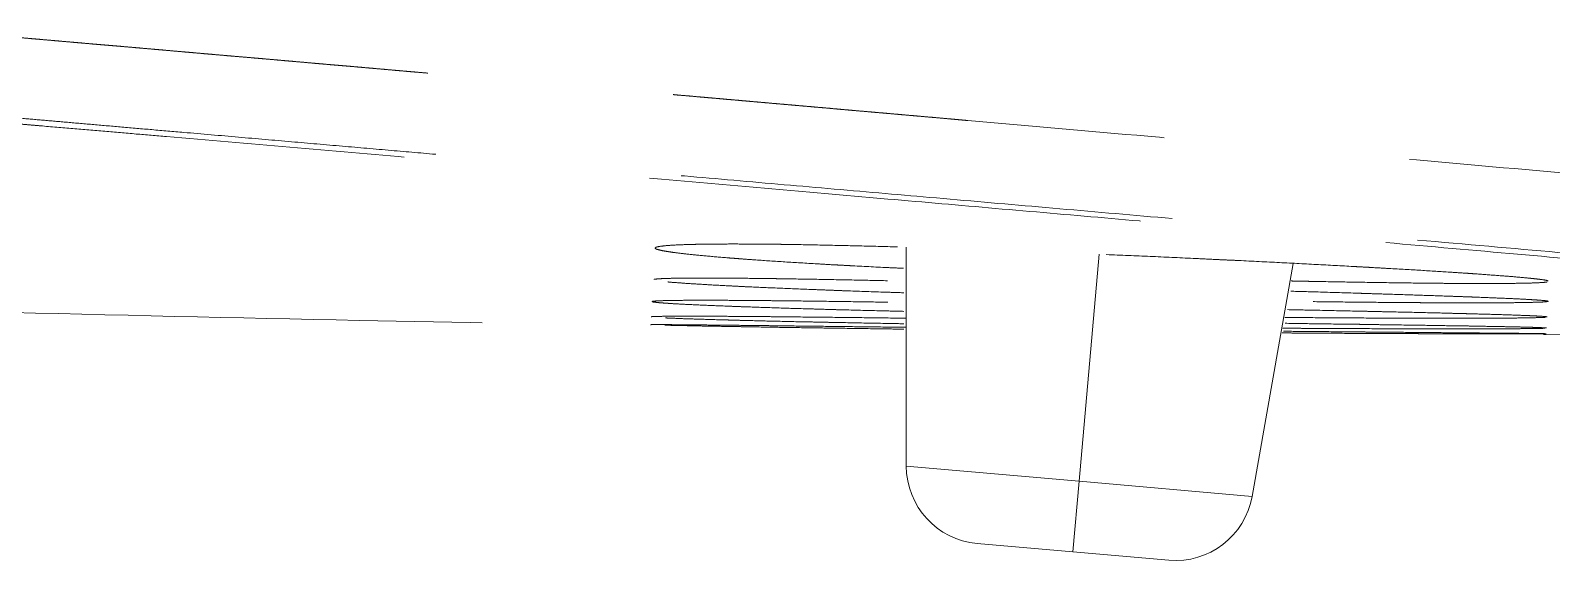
# Model space of a CAD drawing. Header units: millimetres. Extents: x 2433 to 4809, y -10272 to -6912.
# Drawn here: x 4026.6 to 4046.2, y -8266.52 to -8259.7 of the extents above; entities that cross this region are included whole.
import ezdxf

# ---------------------------------------------------------------- set-up
doc = ezdxf.new("R2010")
doc.units = ezdxf.units.MM
doc.linetypes.add('HIDDEN', pattern=[9.525, 6.35, -3.175])
doc.linetypes.add('HIDDEN2', pattern=[4.7625, 3.175, -1.5875])
doc.layers.add('HIDDEN', color=252, linetype='HIDDEN2', lineweight=13)

msp = doc.modelspace()

# ---------------------------------------------------------------- linework, layer by layer
at = {"layer": 'HIDDEN', "linetype": 'HIDDEN', "lineweight": 18, "extrusion": (-1, -2.22045e-16, 0)}
for p, q in [((4037.889, -8262.487), (4037.889, -8265.304)), ((4040.117, -8265.499), (4040.373, -8262.577)), ((4042.345, -8265.694), (4042.874, -8262.695)), ((4040.117, -8265.499), (4037.889, -8265.304)), ((4040.037, -8266.408), (4040.117, -8265.499)), ((4040.117, -8265.499), (4042.345, -8265.694)), ((4040.037, -8266.408), (4038.802, -8266.3)), ((4040.037, -8266.408), (4041.273, -8266.516))]:
    msp.add_line(p, q, dxfattribs=at)
at = {"layer": 'HIDDEN', "linetype": 'HIDDEN', "lineweight": 18}
for centre, start, end in [((4038.889, -8265.304), 180, 265), ((4041.36, -8265.52), 265, 350)]:
    msp.add_arc(centre, 1, start, end, dxfattribs=at)
for points, knots in [([(4025.397, -8259.696), (4025.431, -8259.699), (4025.5, -8259.705), (4025.603, -8259.714), (4025.706, -8259.723), (4025.809, -8259.732), (4025.912, -8259.741), (4026.015, -8259.75), (4026.118, -8259.758), (4026.221, -8259.767), (4026.324, -8259.776), (4026.427, -8259.785), (4026.531, -8259.794), (4026.634, -8259.803), (4026.737, -8259.812), (4026.84, -8259.821), (4026.943, -8259.83), (4027.046, -8259.839), (4027.149, -8259.848), (4027.252, -8259.857), (4027.355, -8259.866), (4027.458, -8259.875), (4027.561, -8259.884), (4027.664, -8259.892), (4027.768, -8259.901), (4027.871, -8259.91), (4027.974, -8259.919), (4028.077, -8259.928), (4028.18, -8259.937), (4028.283, -8259.946), (4028.386, -8259.955), (4028.488, -8259.964), (4028.591, -8259.973), (4028.694, -8259.982), (4028.797, -8259.991), (4028.9, -8260), (4029.003, -8260.009), (4029.106, -8260.018), (4029.208, -8260.027), (4029.311, -8260.035), (4029.414, -8260.044), (4029.516, -8260.053), (4029.619, -8260.062), (4029.722, -8260.071), (4029.824, -8260.08), (4029.927, -8260.089), (4030.029, -8260.098), (4030.132, -8260.107), (4030.234, -8260.116), (4030.337, -8260.125), (4030.439, -8260.134), (4030.541, -8260.143), (4030.644, -8260.151), (4030.746, -8260.16), (4030.848, -8260.169), (4030.95, -8260.178), (4031.052, -8260.187), (4031.154, -8260.196), (4031.256, -8260.205), (4031.358, -8260.214), (4031.46, -8260.223), (4031.562, -8260.232), (4031.664, -8260.24), (4031.765, -8260.249), (4031.867, -8260.258), (4031.969, -8260.267), (4032.07, -8260.276), (4032.172, -8260.285), (4032.273, -8260.294), (4032.375, -8260.302), (4032.476, -8260.311), (4032.577, -8260.32), (4032.678, -8260.329), (4032.779, -8260.338), (4032.88, -8260.347), (4032.981, -8260.355), (4033.082, -8260.364), (4033.183, -8260.373), (4033.284, -8260.382), (4033.384, -8260.391), (4033.485, -8260.399), (4033.586, -8260.408), (4033.686, -8260.417), (4033.786, -8260.426), (4033.887, -8260.435), (4033.987, -8260.443), (4034.087, -8260.452), (4034.187, -8260.461), (4034.287, -8260.47), (4034.387, -8260.478), (4034.487, -8260.487), (4034.586, -8260.496), (4034.686, -8260.505), (4034.786, -8260.513), (4034.885, -8260.522), (4034.984, -8260.531), (4035.084, -8260.539), (4035.183, -8260.548), (4035.282, -8260.557), (4035.381, -8260.565), (4035.48, -8260.574), (4035.578, -8260.583), (4035.677, -8260.591), (4035.776, -8260.6), (4035.874, -8260.609), (4035.973, -8260.617), (4036.071, -8260.626), (4036.169, -8260.635), (4036.267, -8260.643), (4036.365, -8260.652), (4036.463, -8260.66), (4036.561, -8260.669), (4036.658, -8260.677), (4036.756, -8260.686), (4036.853, -8260.694), (4036.95, -8260.703), (4037.047, -8260.712), (4037.145, -8260.72), (4037.241, -8260.729), (4037.338, -8260.737), (4037.435, -8260.746), (4037.532, -8260.754), (4037.628, -8260.762), (4037.724, -8260.771), (4037.821, -8260.779), (4037.917, -8260.788), (4038.013, -8260.796), (4038.109, -8260.805), (4038.204, -8260.813), (4038.3, -8260.821), (4038.395, -8260.83), (4038.491, -8260.838), (4038.586, -8260.847), (4039.436, -8260.921), (4041.042, -8261.062), (4043.351, -8261.265), (4045.623, -8261.466), (4047.834, -8261.662), (4049.95, -8261.849), (4052.017, -8262.033), (4054.052, -8262.215), (4056.037, -8262.393), (4057.431, -8262.52), (4058.338, -8262.603), (4058.854, -8262.65), (4059.321, -8262.694), (4059.74, -8262.733), (4060.006, -8262.758), (4060.155, -8262.772), (4060.204, -8262.776), (4060.252, -8262.781), (4060.299, -8262.785), (4060.345, -8262.79), (4060.39, -8262.794), (4060.435, -8262.798), (4060.478, -8262.803), (4060.521, -8262.807), (4060.563, -8262.811), (4060.603, -8262.815), (4060.643, -8262.819), (4060.682, -8262.822), (4060.72, -8262.826), (4060.757, -8262.83), (4060.793, -8262.833), (4060.828, -8262.837), (4060.862, -8262.84), (4060.895, -8262.843), (4060.927, -8262.847), (4060.958, -8262.85), (4060.988, -8262.853), (4061.017, -8262.856), (4061.046, -8262.859), (4061.073, -8262.862), (4061.099, -8262.864), (4061.125, -8262.867), (4061.149, -8262.87), (4061.172, -8262.872), (4061.195, -8262.875), (4061.216, -8262.877), (4061.236, -8262.879), (4061.256, -8262.881), (4061.274, -8262.883), (4061.286, -8262.885), (4061.291, -8262.885)], [0, 0, 0, 0, 0.001868, 0.003737, 0.005607, 0.007478, 0.009349, 0.011221, 0.013093, 0.014966, 0.01684, 0.018714, 0.02059, 0.022465, 0.024342, 0.026219, 0.028096, 0.029975, 0.031853, 0.033733, 0.035613, 0.037493, 0.039374, 0.041256, 0.043138, 0.045021, 0.046905, 0.048789, 0.050673, 0.052558, 0.054444, 0.05633, 0.058216, 0.060103, 0.061991, 0.063879, 0.065767, 0.067656, 0.069545, 0.071435, 0.073325, 0.075216, 0.077107, 0.078999, 0.080891, 0.082783, 0.084676, 0.086569, 0.088463, 0.090357, 0.092251, 0.094145, 0.096041, 0.097936, 0.099832, 0.101728, 0.103624, 0.105521, 0.107418, 0.109315, 0.111213, 0.113111, 0.115009, 0.116907, 0.118806, 0.120705, 0.122604, 0.124504, 0.126403, 0.128303, 0.130204, 0.132104, 0.134005, 0.135905, 0.137806, 0.139707, 0.141609, 0.14351, 0.145412, 0.147314, 0.149216, 0.151118, 0.15302, 0.154923, 0.156825, 0.158728, 0.16063, 0.162533, 0.164436, 0.166339, 0.168242, 0.170145, 0.172048, 0.173951, 0.175855, 0.177758, 0.179661, 0.181564, 0.183468, 0.185371, 0.187274, 0.189178, 0.191081, 0.192984, 0.194887, 0.19679, 0.198693, 0.200597, 0.202499, 0.204402, 0.206305, 0.208208, 0.210111, 0.212013, 0.213915, 0.215818, 0.21772, 0.219622, 0.221524, 0.223426, 0.225327, 0.227229, 0.22913, 0.231031, 0.232932, 0.234832, 0.236733, 0.238633, 0.240533, 0.242433, 0.244332, 0.246232, 0.248131, 0.250029, 0.297197, 0.345867, 0.395959, 0.447375, 0.499998, 0.553136, 0.612729, 0.678475, 0.749923, 0.775235, 0.800374, 0.825328, 0.850083, 0.874627, 0.878178, 0.881732, 0.885288, 0.888846, 0.892407, 0.89597, 0.899535, 0.903103, 0.906672, 0.910244, 0.913817, 0.917392, 0.92097, 0.924549, 0.928129, 0.931711, 0.935295, 0.938881, 0.942468, 0.946056, 0.949645, 0.953236, 0.956828, 0.960421, 0.964015, 0.96761, 0.971206, 0.974803, 0.978401, 0.981999, 0.985598, 0.989198, 0.992798, 0.996399, 1, 1, 1, 1]), ([(4025.091, -8260.783), (4025.124, -8260.786), (4025.191, -8260.792), (4025.293, -8260.801), (4025.397, -8260.81), (4025.505, -8260.819), (4025.615, -8260.828), (4025.728, -8260.838), (4025.844, -8260.848), (4025.962, -8260.858), (4026.084, -8260.868), (4026.208, -8260.879), (4026.335, -8260.89), (4026.464, -8260.901), (4026.597, -8260.912), (4026.826, -8260.932), (4027.148, -8260.959), (4027.558, -8260.994), (4027.96, -8261.029), (4028.757, -8261.097), (4029.954, -8261.2), (4032.028, -8261.378), (4034.625, -8261.603), (4037.11, -8261.819), (4039.059, -8261.989), (4040.467, -8262.111), (4041.891, -8262.236), (4043.428, -8262.371), (4045.045, -8262.513), (4046.707, -8262.659), (4048.191, -8262.79), (4049.521, -8262.908), (4050.718, -8263.014), (4051.882, -8263.118), (4052.983, -8263.217), (4053.998, -8263.308), (4054.912, -8263.391), (4055.73, -8263.465), (4056.403, -8263.527), (4056.954, -8263.579), (4057.404, -8263.621), (4057.802, -8263.659), (4058.047, -8263.683), (4058.179, -8263.696), (4058.216, -8263.7), (4058.253, -8263.704), (4058.29, -8263.707), (4058.326, -8263.711), (4058.361, -8263.714), (4058.396, -8263.718), (4058.431, -8263.721), (4058.464, -8263.725), (4058.498, -8263.728), (4058.53, -8263.732), (4058.562, -8263.735), (4058.594, -8263.738), (4058.624, -8263.741), (4058.654, -8263.745), (4058.684, -8263.748), (4058.712, -8263.751), (4058.74, -8263.754), (4058.768, -8263.757), (4058.794, -8263.76), (4058.82, -8263.763), (4058.845, -8263.765), (4058.869, -8263.768), (4058.893, -8263.771), (4058.915, -8263.773), (4058.937, -8263.776), (4058.958, -8263.778), (4058.978, -8263.781), (4058.997, -8263.783), (4059.016, -8263.785), (4059.027, -8263.787), (4059.033, -8263.787)], [0, 0, 0, 0, 0.001901, 0.003856, 0.005866, 0.007929, 0.010046, 0.012218, 0.014443, 0.016722, 0.019056, 0.021443, 0.023885, 0.026381, 0.02893, 0.031534, 0.039629, 0.047565, 0.055342, 0.06296, 0.093921, 0.125357, 0.185465, 0.250033, 0.279563, 0.310272, 0.342163, 0.375237, 0.416513, 0.458099, 0.500005, 0.533967, 0.569101, 0.60541, 0.642901, 0.679508, 0.715547, 0.751022, 0.785939, 0.812928, 0.839733, 0.866359, 0.892808, 0.895957, 0.899128, 0.902318, 0.90553, 0.908761, 0.912014, 0.915286, 0.91858, 0.921893, 0.925228, 0.928583, 0.931958, 0.935354, 0.93877, 0.942207, 0.945665, 0.949143, 0.952642, 0.956161, 0.959701, 0.963261, 0.966842, 0.970444, 0.974066, 0.977709, 0.981373, 0.985057, 0.988762, 0.992487, 0.996233, 1, 1, 1, 1]), ([(4060.291, -8263.798), (4060.288, -8263.798), (4060.281, -8263.797), (4060.271, -8263.796), (4060.261, -8263.795), (4060.25, -8263.794), (4060.239, -8263.793), (4060.228, -8263.792), (4060.216, -8263.791), (4060.204, -8263.79), (4060.192, -8263.788), (4060.179, -8263.787), (4060.166, -8263.786), (4060.153, -8263.785), (4060.139, -8263.783), (4060.125, -8263.782), (4060.104, -8263.78), (4060.065, -8263.776), (4059.996, -8263.77), (4059.868, -8263.758), (4059.686, -8263.741), (4059.335, -8263.708), (4058.785, -8263.658), (4057.914, -8263.579), (4056.941, -8263.492), (4055.893, -8263.399), (4054.779, -8263.3), (4053.29, -8263.169), (4051.434, -8263.005), (4049.421, -8262.828), (4047.567, -8262.665), (4045.848, -8262.515), (4044.154, -8262.366), (4042.541, -8262.225), (4041.066, -8262.096), (4039.622, -8261.97), (4038.233, -8261.849), (4036.894, -8261.732), (4035.601, -8261.619), (4034.332, -8261.509), (4033.088, -8261.4), (4032.064, -8261.311), (4031.246, -8261.24), (4030.615, -8261.185), (4029.959, -8261.128), (4029.277, -8261.069), (4028.677, -8261.017), (4028.175, -8260.974), (4027.789, -8260.94), (4027.426, -8260.909), (4027.086, -8260.879), (4026.77, -8260.852), (4026.478, -8260.826), (4026.21, -8260.803), (4025.965, -8260.782), (4025.744, -8260.763), (4025.548, -8260.746), (4025.375, -8260.731), (4025.268, -8260.722), (4025.219, -8260.717)], [0, 0, 0, 0, 0.002061, 0.004121, 0.006182, 0.008242, 0.010302, 0.012361, 0.014421, 0.01648, 0.01854, 0.020599, 0.022658, 0.024717, 0.026775, 0.028834, 0.030767, 0.036203, 0.045144, 0.057587, 0.081404, 0.100454, 0.149965, 0.199826, 0.250047, 0.288914, 0.330648, 0.375251, 0.4405, 0.499992, 0.540869, 0.582578, 0.625123, 0.658519, 0.69046, 0.720947, 0.749979, 0.776607, 0.802426, 0.827436, 0.85164, 0.875036, 0.886613, 0.898628, 0.911081, 0.92397, 0.937296, 0.944991, 0.952236, 0.959032, 0.965378, 0.971276, 0.976725, 0.981726, 0.986278, 0.990381, 0.994036, 0.997242, 1, 1, 1, 1]), ([(4037.854, -8262.758), (4037.785, -8262.755), (4037.717, -8262.752), (4037.484, -8262.741), (4037.324, -8262.733), (4037.128, -8262.722), (4037.09, -8262.72), (4037.013, -8262.716), (4036.974, -8262.714), (4036.86, -8262.708), (4036.786, -8262.703), (4036.569, -8262.691), (4036.431, -8262.682), (4036.169, -8262.666), (4036.045, -8262.657), (4035.869, -8262.645), (4035.811, -8262.641), (4035.728, -8262.634), (4035.701, -8262.632), (4035.648, -8262.628), (4035.621, -8262.626), (4035.492, -8262.616), (4035.397, -8262.607), (4035.224, -8262.591), (4035.145, -8262.584), (4035.005, -8262.568), (4034.943, -8262.561), (4034.876, -8262.552), (4034.863, -8262.55), (4034.838, -8262.546), (4034.826, -8262.544), (4034.793, -8262.539), (4034.773, -8262.536), (4034.72, -8262.525), (4034.693, -8262.519), (4034.659, -8262.507), (4034.651, -8262.501), (4034.654, -8262.493), (4034.657, -8262.49), (4034.666, -8262.487), (4034.669, -8262.485), (4034.678, -8262.483), (4034.682, -8262.482), (4034.708, -8262.476), (4034.739, -8262.472), (4034.817, -8262.464), (4034.865, -8262.461), (4034.978, -8262.455), (4035.043, -8262.453), (4035.136, -8262.45), (4035.155, -8262.45), (4035.194, -8262.449), (4035.254, -8262.448), (4035.319, -8262.447), (4035.454, -8262.446), (4035.551, -8262.445), (4035.761, -8262.445), (4035.873, -8262.446), (4036.054, -8262.447), (4036.116, -8262.448), (4036.212, -8262.449), (4036.245, -8262.449), (4036.311, -8262.45), (4036.344, -8262.451), (4036.513, -8262.453), (4036.654, -8262.456), (4036.946, -8262.462), (4037.098, -8262.465), (4037.412, -8262.473), (4037.575, -8262.477), (4037.785, -8262.483), (4037.828, -8262.485), (4037.913, -8262.487), (4038.041, -8262.491), (4038.17, -8262.495), (4038.432, -8262.503), (4038.786, -8262.515), (4039.15, -8262.528), (4039.428, -8262.539), (4039.521, -8262.542), (4039.709, -8262.55), (4039.804, -8262.553), (4040.087, -8262.565), (4040.276, -8262.572), (4040.466, -8262.581)], [0, 0, 0, 0, 0.015012, 0.015012, 0.051493, 0.051493, 0.060613, 0.060613, 0.069734, 0.069734, 0.087974, 0.087974, 0.124455, 0.124455, 0.160936, 0.160936, 0.179177, 0.179177, 0.188297, 0.188297, 0.197417, 0.197417, 0.233898, 0.233898, 0.270379, 0.270379, 0.30686, 0.30686, 0.315981, 0.315981, 0.325101, 0.325101, 0.343341, 0.343341, 0.379822, 0.379822, 0.416303, 0.416303, 0.434544, 0.434544, 0.443664, 0.443664, 0.452784, 0.452784, 0.489265, 0.489265, 0.525746, 0.525746, 0.562228, 0.562228, 0.571348, 0.571348, 0.580468, 0.598709, 0.598709, 0.63519, 0.63519, 0.671671, 0.671671, 0.689911, 0.689911, 0.699031, 0.699031, 0.708152, 0.708152, 0.744633, 0.744633, 0.781114, 0.781114, 0.817595, 0.817595, 0.826715, 0.826715, 0.835835, 0.854076, 0.854076, 0.890557, 0.927038, 0.927038, 0.945278, 0.945278, 0.963519, 0.963519, 1, 1, 1, 1]), ([(4040.466, -8262.581), (4040.656, -8262.589), (4040.844, -8262.597), (4041.218, -8262.613), (4041.403, -8262.622), (4041.679, -8262.635), (4041.771, -8262.639), (4041.908, -8262.646), (4041.953, -8262.648), (4042.044, -8262.652), (4042.09, -8262.654), (4042.316, -8262.665), (4042.492, -8262.674), (4042.838, -8262.691), (4043.006, -8262.7), (4043.335, -8262.717), (4043.496, -8262.726), (4043.691, -8262.737), (4043.73, -8262.739), (4043.807, -8262.743), (4043.845, -8262.745), (4043.959, -8262.752), (4044.033, -8262.756), (4044.25, -8262.768), (4044.388, -8262.776), (4044.65, -8262.792), (4044.775, -8262.8), (4044.951, -8262.811), (4045.008, -8262.815), (4045.091, -8262.821), (4045.118, -8262.822), (4045.172, -8262.826), (4045.198, -8262.828), (4045.328, -8262.837), (4045.423, -8262.844), (4045.596, -8262.857), (4045.674, -8262.863), (4045.815, -8262.875), (4045.877, -8262.881), (4045.944, -8262.888), (4045.957, -8262.889), (4045.982, -8262.892), (4045.994, -8262.893), (4046.027, -8262.897), (4046.047, -8262.899), (4046.101, -8262.906), (4046.127, -8262.911), (4046.152, -8262.917), (4046.157, -8262.918), (4046.161, -8262.92)], [0, 0, 0, 0, 0.064916, 0.064916, 0.129832, 0.129832, 0.16229, 0.16229, 0.178519, 0.178519, 0.194748, 0.194748, 0.259664, 0.259664, 0.324581, 0.324581, 0.389497, 0.389497, 0.405726, 0.405726, 0.421955, 0.421955, 0.454413, 0.454413, 0.519329, 0.519329, 0.584245, 0.584245, 0.616703, 0.616703, 0.632932, 0.632932, 0.649161, 0.649161, 0.714077, 0.714077, 0.778993, 0.778993, 0.843909, 0.843909, 0.860138, 0.860138, 0.876367, 0.876367, 0.908825, 0.908825, 0.973742, 0.973742, 1, 1, 1, 1]), ([(4034.64, -8262.9), (4034.64, -8262.9), (4034.64, -8262.9), (4034.644, -8262.899), (4034.647, -8262.899), (4034.655, -8262.898), (4034.66, -8262.897), (4034.687, -8262.894), (4034.718, -8262.892), (4034.797, -8262.889), (4034.845, -8262.887), (4034.959, -8262.885), (4035.025, -8262.884), (4035.118, -8262.884), (4035.137, -8262.884), (4035.177, -8262.884), (4035.237, -8262.883), (4035.302, -8262.883), (4035.438, -8262.884), (4035.535, -8262.884), (4035.746, -8262.886), (4035.859, -8262.887), (4036.041, -8262.889), (4036.103, -8262.89), (4036.2, -8262.891), (4036.232, -8262.892), (4036.299, -8262.893), (4036.332, -8262.893), (4036.501, -8262.896), (4036.642, -8262.898), (4036.936, -8262.904), (4037.088, -8262.906), (4037.375, -8262.912), (4037.508, -8262.915), (4037.645, -8262.918)], [0, 0, 0, 0, 0.001163, 0.001163, 0.025356, 0.025356, 0.049549, 0.049549, 0.146321, 0.146321, 0.243094, 0.243094, 0.339866, 0.339866, 0.36406, 0.36406, 0.388253, 0.436639, 0.436639, 0.533411, 0.533411, 0.630184, 0.630184, 0.67857, 0.67857, 0.702763, 0.702763, 0.726956, 0.726956, 0.823729, 0.823729, 0.920501, 0.920501, 1, 1, 1, 1]), ([(4037.855, -8263.073), (4037.776, -8263.07), (4037.698, -8263.068), (4037.457, -8263.06), (4037.296, -8263.054), (4037.101, -8263.047), (4037.062, -8263.046), (4036.985, -8263.043), (4036.947, -8263.041), (4036.833, -8263.037), (4036.759, -8263.034), (4036.542, -8263.026), (4036.404, -8263.02), (4036.142, -8263.009), (4036.017, -8263.004), (4035.841, -8262.996), (4035.784, -8262.993), (4035.701, -8262.989), (4035.674, -8262.987), (4035.621, -8262.985), (4035.594, -8262.983), (4035.465, -8262.977), (4035.37, -8262.971), (4035.197, -8262.961), (4035.119, -8262.956), (4034.979, -8262.947), (4034.917, -8262.942), (4034.85, -8262.937), (4034.837, -8262.936), (4034.822, -8262.934), (4034.82, -8262.934), (4034.817, -8262.934)], [0, 0, 0, 0, 0.053285, 0.053285, 0.167265, 0.167265, 0.19576, 0.19576, 0.224255, 0.224255, 0.281245, 0.281245, 0.395224, 0.395224, 0.509204, 0.509204, 0.566194, 0.566194, 0.594688, 0.594688, 0.623183, 0.623183, 0.737163, 0.737163, 0.851143, 0.851143, 0.965122, 0.965122, 0.993617, 0.993617, 1, 1, 1, 1]), ([(4046.149, -8262.934), (4046.145, -8262.934), (4046.141, -8262.935), (4046.115, -8262.939), (4046.085, -8262.941), (4046.007, -8262.945), (4045.96, -8262.947), (4045.847, -8262.95), (4045.782, -8262.951), (4045.689, -8262.952), (4045.67, -8262.953), (4045.631, -8262.953), (4045.571, -8262.953), (4045.506, -8262.954), (4045.371, -8262.954), (4045.274, -8262.954), (4045.064, -8262.953), (4044.951, -8262.953), (4044.77, -8262.951), (4044.708, -8262.951), (4044.611, -8262.95), (4044.579, -8262.949), (4044.513, -8262.949), (4044.479, -8262.948), (4044.311, -8262.946), (4044.17, -8262.944), (4043.877, -8262.94), (4043.725, -8262.937), (4043.41, -8262.932), (4043.247, -8262.929), (4043.036, -8262.925), (4042.994, -8262.924), (4042.917, -8262.922), (4042.883, -8262.922), (4042.848, -8262.921)], [0, 0, 0, 0, 0.022034, 0.022034, 0.115602, 0.115602, 0.209169, 0.209169, 0.302736, 0.302736, 0.326128, 0.326128, 0.34952, 0.396304, 0.396304, 0.489871, 0.489871, 0.583438, 0.583438, 0.630222, 0.630222, 0.653614, 0.653614, 0.677006, 0.677006, 0.770573, 0.770573, 0.86414, 0.86414, 0.957708, 0.957708, 0.981099, 0.981099, 1, 1, 1, 1]), ([(4037.855, -8263.312), (4037.769, -8263.31), (4037.685, -8263.308), (4037.436, -8263.302), (4037.276, -8263.298), (4037.08, -8263.293), (4037.042, -8263.292), (4036.965, -8263.29), (4036.926, -8263.289), (4036.813, -8263.285), (4036.738, -8263.283), (4036.521, -8263.277), (4036.384, -8263.273), (4036.121, -8263.264), (4035.997, -8263.26), (4035.821, -8263.254), (4035.764, -8263.252), (4035.682, -8263.249), (4035.654, -8263.248), (4035.601, -8263.246), (4035.575, -8263.245), (4035.445, -8263.24), (4035.351, -8263.236), (4035.178, -8263.228), (4035.1, -8263.225), (4034.96, -8263.218), (4034.898, -8263.214), (4034.832, -8263.21), (4034.819, -8263.209), (4034.794, -8263.207), (4034.783, -8263.207), (4034.749, -8263.204), (4034.729, -8263.203), (4034.677, -8263.198), (4034.651, -8263.195), (4034.618, -8263.19), (4034.61, -8263.188), (4034.614, -8263.184), (4034.618, -8263.183), (4034.627, -8263.182), (4034.63, -8263.181), (4034.639, -8263.18), (4034.644, -8263.18), (4034.671, -8263.178), (4034.701, -8263.176), (4034.781, -8263.174), (4034.829, -8263.172), (4034.944, -8263.171), (4035.01, -8263.17), (4035.103, -8263.17), (4035.123, -8263.17), (4035.162, -8263.17), (4035.223, -8263.169), (4035.288, -8263.169), (4035.424, -8263.17), (4035.522, -8263.17), (4035.734, -8263.171), (4035.847, -8263.172), (4036.029, -8263.174), (4036.091, -8263.174), (4036.188, -8263.175), (4036.221, -8263.175), (4036.287, -8263.176), (4036.321, -8263.176), (4036.49, -8263.178), (4036.631, -8263.18), (4036.925, -8263.184), (4037.077, -8263.186), (4037.37, -8263.19), (4037.508, -8263.192), (4037.65, -8263.195)], [0, 0, 0, 0, 0.022762, 0.022762, 0.067482, 0.067482, 0.078662, 0.078662, 0.089842, 0.089842, 0.112202, 0.112202, 0.156921, 0.156921, 0.201641, 0.201641, 0.224001, 0.224001, 0.235181, 0.235181, 0.246361, 0.246361, 0.291081, 0.291081, 0.3358, 0.3358, 0.38052, 0.38052, 0.3917, 0.3917, 0.40288, 0.40288, 0.42524, 0.42524, 0.46996, 0.46996, 0.514679, 0.514679, 0.537039, 0.537039, 0.548219, 0.548219, 0.559399, 0.559399, 0.604119, 0.604119, 0.648838, 0.648838, 0.693558, 0.693558, 0.704738, 0.704738, 0.715918, 0.738278, 0.738278, 0.782998, 0.782998, 0.827717, 0.827717, 0.850077, 0.850077, 0.861257, 0.861257, 0.872437, 0.872437, 0.917157, 0.917157, 0.961876, 0.961876, 1, 1, 1, 1]), ([(4042.843, -8263.053), (4042.952, -8263.056), (4043.06, -8263.059), (4043.33, -8263.067), (4043.491, -8263.072), (4043.686, -8263.078), (4043.725, -8263.079), (4043.802, -8263.082), (4043.84, -8263.083), (4043.954, -8263.087), (4044.028, -8263.089), (4044.245, -8263.096), (4044.383, -8263.1), (4044.646, -8263.109), (4044.77, -8263.113), (4044.946, -8263.119), (4045.003, -8263.121), (4045.086, -8263.124), (4045.114, -8263.125), (4045.167, -8263.127), (4045.194, -8263.128), (4045.323, -8263.133), (4045.418, -8263.137), (4045.591, -8263.144), (4045.669, -8263.147), (4045.809, -8263.154), (4045.871, -8263.157), (4045.938, -8263.161), (4045.951, -8263.162), (4045.976, -8263.163), (4045.987, -8263.164), (4046.021, -8263.166), (4046.041, -8263.168), (4046.094, -8263.172), (4046.12, -8263.174), (4046.154, -8263.179), (4046.161, -8263.181), (4046.159, -8263.185), (4046.154, -8263.186), (4046.143, -8263.187), (4046.135, -8263.188), (4046.13, -8263.189), (4046.104, -8263.191), (4046.073, -8263.193), (4045.994, -8263.195), (4045.946, -8263.197), (4045.832, -8263.199), (4045.766, -8263.2), (4045.673, -8263.201), (4045.654, -8263.201), (4045.614, -8263.201), (4045.553, -8263.201), (4045.488, -8263.202), (4045.353, -8263.202), (4045.255, -8263.202), (4045.043, -8263.202), (4044.93, -8263.202), (4044.749, -8263.201), (4044.686, -8263.201), (4044.589, -8263.201), (4044.557, -8263.201), (4044.49, -8263.2), (4044.457, -8263.2), (4044.287, -8263.199), (4044.146, -8263.198), (4043.852, -8263.195), (4043.7, -8263.194), (4043.385, -8263.19), (4043.221, -8263.188), (4043.011, -8263.186), (4042.968, -8263.185), (4042.885, -8263.184), (4042.844, -8263.184), (4042.803, -8263.183)], [0, 0, 0, 0, 0.027796, 0.027796, 0.071026, 0.071026, 0.081833, 0.081833, 0.09264, 0.09264, 0.114255, 0.114255, 0.157484, 0.157484, 0.200713, 0.200713, 0.222328, 0.222328, 0.233135, 0.233135, 0.243943, 0.243943, 0.287172, 0.287172, 0.330401, 0.330401, 0.37363, 0.37363, 0.384437, 0.384437, 0.395245, 0.395245, 0.416859, 0.416859, 0.460089, 0.460089, 0.503318, 0.503318, 0.524932, 0.53574, 0.53574, 0.546547, 0.546547, 0.589776, 0.589776, 0.633006, 0.633006, 0.676235, 0.676235, 0.687042, 0.687042, 0.697849, 0.719464, 0.719464, 0.762693, 0.762693, 0.805922, 0.805922, 0.827537, 0.827537, 0.838344, 0.838344, 0.849152, 0.849152, 0.892381, 0.892381, 0.93561, 0.93561, 0.978839, 0.978839, 0.989647, 0.989647, 1, 1, 1, 1]), ([(4026.073, -8263.319), (4027.662, -8263.359), (4030.523, -8263.425), (4033.384, -8263.477), (4034.656, -8263.498)], [0, 0, 0, 0, 0.5554, 1, 1, 1, 1]), ([(4034.603, -8263.382), (4034.605, -8263.381), (4034.608, -8263.381), (4034.615, -8263.38), (4034.618, -8263.38), (4034.627, -8263.379), (4034.632, -8263.379), (4034.659, -8263.378), (4034.69, -8263.377), (4034.77, -8263.376), (4034.818, -8263.375), (4034.933, -8263.374), (4034.999, -8263.374), (4035.093, -8263.374), (4035.112, -8263.374), (4035.152, -8263.374), (4035.213, -8263.375), (4035.278, -8263.375), (4035.414, -8263.375), (4035.513, -8263.376), (4035.724, -8263.377), (4035.838, -8263.378), (4036.02, -8263.38), (4036.082, -8263.38), (4036.179, -8263.381), (4036.212, -8263.381), (4036.278, -8263.382), (4036.312, -8263.382), (4036.482, -8263.384), (4036.623, -8263.386), (4036.917, -8263.389), (4037.07, -8263.39), (4037.385, -8263.394), (4037.549, -8263.396), (4037.76, -8263.399), (4037.802, -8263.399), (4037.856, -8263.4), (4037.868, -8263.4), (4037.88, -8263.4)], [0, 0, 0, 0, 0.029732, 0.029732, 0.052153, 0.052153, 0.074575, 0.074575, 0.164261, 0.164261, 0.253947, 0.253947, 0.343633, 0.343633, 0.366054, 0.366054, 0.388476, 0.433319, 0.433319, 0.523005, 0.523005, 0.612691, 0.612691, 0.657534, 0.657534, 0.679955, 0.679955, 0.702377, 0.702377, 0.792063, 0.792063, 0.881749, 0.881749, 0.971435, 0.971435, 0.993856, 0.993856, 1, 1, 1, 1]), ([(4046.125, -8263.388), (4046.122, -8263.389), (4046.118, -8263.389), (4046.091, -8263.391), (4046.061, -8263.392), (4045.981, -8263.394), (4045.933, -8263.395), (4045.818, -8263.397), (4045.752, -8263.398), (4045.659, -8263.399), (4045.639, -8263.399), (4045.6, -8263.399), (4045.539, -8263.4), (4045.474, -8263.4), (4045.338, -8263.401), (4045.239, -8263.401), (4045.028, -8263.401), (4044.914, -8263.402), (4044.732, -8263.401), (4044.67, -8263.401), (4044.573, -8263.401), (4044.54, -8263.401), (4044.473, -8263.401), (4044.44, -8263.401), (4044.27, -8263.4), (4044.129, -8263.4), (4043.835, -8263.398), (4043.682, -8263.397), (4043.366, -8263.395), (4043.203, -8263.394), (4042.992, -8263.392), (4042.95, -8263.392), (4042.864, -8263.391), (4042.818, -8263.391), (4042.771, -8263.39), (4042.767, -8263.39)], [0, 0, 0, 0, 0.019978, 0.019978, 0.113114, 0.113114, 0.20625, 0.20625, 0.299386, 0.299386, 0.322669, 0.322669, 0.345953, 0.392521, 0.392521, 0.485657, 0.485657, 0.578793, 0.578793, 0.625361, 0.625361, 0.648645, 0.648645, 0.671929, 0.671929, 0.765065, 0.765065, 0.858201, 0.858201, 0.951337, 0.951337, 0.97462, 0.97462, 0.997904, 1, 1, 1, 1]), ([(4042.8, -8263.29), (4042.922, -8263.293), (4043.041, -8263.295), (4043.323, -8263.301), (4043.483, -8263.305), (4043.679, -8263.309), (4043.717, -8263.31), (4043.794, -8263.311), (4043.833, -8263.312), (4043.946, -8263.315), (4044.021, -8263.316), (4044.238, -8263.321), (4044.376, -8263.324), (4044.638, -8263.33), (4044.762, -8263.333), (4044.938, -8263.338), (4044.995, -8263.339), (4045.078, -8263.341), (4045.105, -8263.342), (4045.159, -8263.344), (4045.185, -8263.344), (4045.314, -8263.348), (4045.409, -8263.35), (4045.582, -8263.355), (4045.66, -8263.358), (4045.8, -8263.363), (4045.862, -8263.365), (4045.929, -8263.368), (4045.941, -8263.368), (4045.966, -8263.369), (4045.978, -8263.37), (4046.011, -8263.372), (4046.031, -8263.373), (4046.084, -8263.376), (4046.11, -8263.378), (4046.137, -8263.381), (4046.144, -8263.382), (4046.147, -8263.383)], [0, 0, 0, 0, 0.062673, 0.062673, 0.150636, 0.150636, 0.172627, 0.172627, 0.194617, 0.194617, 0.238599, 0.238599, 0.326561, 0.326561, 0.414524, 0.414524, 0.458505, 0.458505, 0.480496, 0.480496, 0.502486, 0.502486, 0.590449, 0.590449, 0.678412, 0.678412, 0.766374, 0.766374, 0.788365, 0.788365, 0.810355, 0.810355, 0.854337, 0.854337, 0.942299, 0.942299, 1, 1, 1, 1]), ([(4034.594, -8263.484), (4034.594, -8263.484), (4034.594, -8263.484), (4034.595, -8263.484), (4034.599, -8263.484), (4034.608, -8263.483), (4034.612, -8263.483), (4034.62, -8263.483), (4034.625, -8263.483), (4034.653, -8263.483), (4034.684, -8263.483), (4034.763, -8263.483), (4034.812, -8263.483), (4034.927, -8263.484), (4034.993, -8263.485), (4035.087, -8263.486), (4035.106, -8263.486), (4035.146, -8263.486), (4035.207, -8263.487), (4035.272, -8263.487), (4035.409, -8263.489), (4035.507, -8263.49), (4035.719, -8263.492), (4035.832, -8263.493), (4036.014, -8263.495), (4036.077, -8263.496), (4036.174, -8263.497), (4036.207, -8263.498), (4036.273, -8263.498), (4036.307, -8263.499), (4036.477, -8263.501), (4036.618, -8263.502), (4036.912, -8263.506), (4037.065, -8263.508), (4037.381, -8263.511), (4037.544, -8263.513), (4037.755, -8263.516), (4037.798, -8263.516), (4037.854, -8263.517), (4037.867, -8263.517), (4037.88, -8263.517)], [0, 0, 0, 0, 0.002777, 0.002777, 0.046799, 0.046799, 0.06881, 0.06881, 0.090821, 0.090821, 0.178864, 0.178864, 0.266907, 0.266907, 0.354951, 0.354951, 0.376961, 0.376961, 0.398972, 0.442994, 0.442994, 0.531037, 0.531037, 0.619081, 0.619081, 0.663102, 0.663102, 0.685113, 0.685113, 0.707124, 0.707124, 0.795167, 0.795167, 0.883211, 0.883211, 0.971254, 0.971254, 0.993265, 0.993265, 1, 1, 1, 1]), ([(4037.856, -8263.541), (4037.763, -8263.54), (4037.671, -8263.539), (4037.415, -8263.535), (4037.255, -8263.533), (4037.059, -8263.53), (4037.021, -8263.53), (4036.944, -8263.528), (4036.905, -8263.528), (4036.792, -8263.526), (4036.718, -8263.525), (4036.501, -8263.522), (4036.363, -8263.52), (4036.101, -8263.515), (4035.977, -8263.513), (4035.801, -8263.51), (4035.744, -8263.509), (4035.661, -8263.508), (4035.634, -8263.508), (4035.58, -8263.507), (4035.554, -8263.506), (4035.425, -8263.504), (4035.33, -8263.502), (4035.158, -8263.499), (4035.08, -8263.497), (4034.94, -8263.494), (4034.878, -8263.493), (4034.812, -8263.491), (4034.799, -8263.491), (4034.783, -8263.491), (4034.78, -8263.491), (4034.777, -8263.49)], [0, 0, 0, 0, 0.062172, 0.062172, 0.174905, 0.174905, 0.203089, 0.203089, 0.231272, 0.231272, 0.287639, 0.287639, 0.400372, 0.400372, 0.513105, 0.513105, 0.569472, 0.569472, 0.597655, 0.597655, 0.625838, 0.625838, 0.738571, 0.738571, 0.851305, 0.851305, 0.964038, 0.964038, 0.992221, 0.992221, 1, 1, 1, 1]), ([(4037.856, -8263.472), (4037.765, -8263.47), (4037.675, -8263.468), (4037.422, -8263.464), (4037.262, -8263.461), (4037.066, -8263.457), (4037.028, -8263.456), (4036.951, -8263.455), (4036.912, -8263.454), (4036.799, -8263.452), (4036.724, -8263.45), (4036.507, -8263.446), (4036.37, -8263.443), (4036.107, -8263.437), (4035.983, -8263.434), (4035.808, -8263.429), (4035.751, -8263.428), (4035.668, -8263.426), (4035.641, -8263.425), (4035.587, -8263.423), (4035.561, -8263.423), (4035.432, -8263.419), (4035.337, -8263.416), (4035.164, -8263.411), (4035.086, -8263.409), (4034.946, -8263.404), (4034.885, -8263.401), (4034.818, -8263.398), (4034.806, -8263.398), (4034.79, -8263.397), (4034.787, -8263.397), (4034.784, -8263.397)], [0, 0, 0, 0, 0.060707, 0.060707, 0.17365, 0.17365, 0.201886, 0.201886, 0.230122, 0.230122, 0.286594, 0.286594, 0.399537, 0.399537, 0.512481, 0.512481, 0.568952, 0.568952, 0.597188, 0.597188, 0.625424, 0.625424, 0.738367, 0.738367, 0.851311, 0.851311, 0.964254, 0.964254, 0.99249, 0.99249, 1, 1, 1, 1]), ([(4046.117, -8263.529), (4046.113, -8263.53), (4046.109, -8263.53), (4046.083, -8263.531), (4046.052, -8263.532), (4045.972, -8263.533), (4045.924, -8263.534), (4045.809, -8263.535), (4045.743, -8263.536), (4045.649, -8263.536), (4045.63, -8263.536), (4045.59, -8263.536), (4045.529, -8263.537), (4045.464, -8263.537), (4045.327, -8263.537), (4045.229, -8263.538), (4045.017, -8263.538), (4044.903, -8263.538), (4044.721, -8263.538), (4044.658, -8263.537), (4044.561, -8263.537), (4044.528, -8263.537), (4044.462, -8263.537), (4044.428, -8263.537), (4044.258, -8263.537), (4044.117, -8263.536), (4043.822, -8263.535), (4043.67, -8263.534), (4043.354, -8263.533), (4043.19, -8263.532), (4042.979, -8263.531), (4042.937, -8263.53), (4042.851, -8263.53), (4042.801, -8263.53), (4042.75, -8263.529), (4042.743, -8263.529)], [0, 0, 0, 0, 0.019573, 0.019573, 0.112557, 0.112557, 0.205541, 0.205541, 0.298526, 0.298526, 0.321772, 0.321772, 0.345018, 0.39151, 0.39151, 0.484495, 0.484495, 0.577479, 0.577479, 0.623971, 0.623971, 0.647217, 0.647217, 0.670463, 0.670463, 0.763448, 0.763448, 0.856432, 0.856432, 0.949416, 0.949416, 0.972663, 0.972663, 0.995909, 1, 1, 1, 1]), ([(4042.75, -8263.568), (4042.885, -8263.57), (4043.018, -8263.571), (4043.313, -8263.573), (4043.474, -8263.575), (4043.669, -8263.577), (4043.708, -8263.577), (4043.785, -8263.578), (4043.823, -8263.578), (4043.937, -8263.579), (4044.011, -8263.58), (4044.228, -8263.581), (4044.366, -8263.583), (4044.628, -8263.585), (4044.752, -8263.586), (4044.928, -8263.588), (4044.985, -8263.588), (4045.068, -8263.589), (4045.095, -8263.589), (4045.149, -8263.589), (4045.175, -8263.59), (4045.304, -8263.591), (4045.399, -8263.592), (4045.572, -8263.593), (4045.65, -8263.594), (4045.789, -8263.595), (4045.851, -8263.596), (4045.917, -8263.597), (4045.93, -8263.597), (4045.955, -8263.597), (4045.966, -8263.597), (4046, -8263.598), (4046.019, -8263.598), (4046.072, -8263.599), (4046.098, -8263.599), (4046.128, -8263.6), (4046.135, -8263.601), (4046.136, -8263.601)], [0, 0, 0, 0, 0.068177, 0.068177, 0.154258, 0.154258, 0.175778, 0.175778, 0.197299, 0.197299, 0.240339, 0.240339, 0.326421, 0.326421, 0.412502, 0.412502, 0.455543, 0.455543, 0.477063, 0.477063, 0.498584, 0.498584, 0.584665, 0.584665, 0.670747, 0.670747, 0.756828, 0.756828, 0.778349, 0.778349, 0.799869, 0.799869, 0.84291, 0.84291, 0.928991, 0.928991, 1, 1, 1, 1]), ([(4042.769, -8263.466), (4042.899, -8263.468), (4043.027, -8263.47), (4043.317, -8263.474), (4043.477, -8263.476), (4043.673, -8263.479), (4043.711, -8263.479), (4043.788, -8263.48), (4043.827, -8263.481), (4043.94, -8263.483), (4044.014, -8263.484), (4044.231, -8263.487), (4044.369, -8263.489), (4044.632, -8263.493), (4044.756, -8263.495), (4044.932, -8263.498), (4044.989, -8263.499), (4045.072, -8263.5), (4045.099, -8263.5), (4045.152, -8263.501), (4045.179, -8263.502), (4045.308, -8263.504), (4045.403, -8263.506), (4045.575, -8263.509), (4045.653, -8263.51), (4045.793, -8263.513), (4045.855, -8263.515), (4045.921, -8263.517), (4045.934, -8263.517), (4045.959, -8263.518), (4045.97, -8263.518), (4046.004, -8263.519), (4046.023, -8263.52), (4046.076, -8263.522), (4046.102, -8263.523), (4046.131, -8263.525), (4046.138, -8263.526), (4046.14, -8263.526)], [0, 0, 0, 0, 0.066365, 0.066365, 0.153344, 0.153344, 0.175089, 0.175089, 0.196834, 0.196834, 0.240324, 0.240324, 0.327303, 0.327303, 0.414282, 0.414282, 0.457772, 0.457772, 0.479516, 0.479516, 0.501261, 0.501261, 0.58824, 0.58824, 0.67522, 0.67522, 0.762199, 0.762199, 0.783944, 0.783944, 0.805689, 0.805689, 0.849178, 0.849178, 0.936157, 0.936157, 1, 1, 1, 1]), ([(4046.099, -8263.611), (4048.355, -8263.619), (4051.931, -8263.618), (4055.508, -8263.593), (4056.829, -8263.581)], [0, 0, 0, 0, 0.630648, 1, 1, 1, 1]), ([(4046.112, -8263.602), (4046.109, -8263.602), (4046.104, -8263.602), (4046.078, -8263.602), (4046.047, -8263.602), (4045.968, -8263.603), (4045.919, -8263.603), (4045.804, -8263.603), (4045.738, -8263.603), (4045.644, -8263.603), (4045.625, -8263.603), (4045.585, -8263.603), (4045.524, -8263.603), (4045.458, -8263.603), (4045.322, -8263.602), (4045.224, -8263.602), (4045.011, -8263.601), (4044.898, -8263.601), (4044.715, -8263.6), (4044.653, -8263.6), (4044.556, -8263.6), (4044.523, -8263.6), (4044.456, -8263.599), (4044.422, -8263.599), (4044.253, -8263.599), (4044.111, -8263.598), (4043.816, -8263.596), (4043.664, -8263.596), (4043.348, -8263.594), (4043.184, -8263.593), (4042.973, -8263.591), (4042.93, -8263.591), (4042.845, -8263.591), (4042.793, -8263.59), (4042.741, -8263.59), (4042.732, -8263.59)], [0, 0, 0, 0, 0.019331, 0.019331, 0.112268, 0.112268, 0.205205, 0.205205, 0.298142, 0.298142, 0.321376, 0.321376, 0.34461, 0.391078, 0.391078, 0.484015, 0.484015, 0.576952, 0.576952, 0.62342, 0.62342, 0.646654, 0.646654, 0.669889, 0.669889, 0.762825, 0.762825, 0.855762, 0.855762, 0.948699, 0.948699, 0.971933, 0.971933, 0.995167, 1, 1, 1, 1])]:
    msp.add_open_spline(points, degree=3, knots=knots, dxfattribs=at)

doc.saveas('drawing.dxf')
